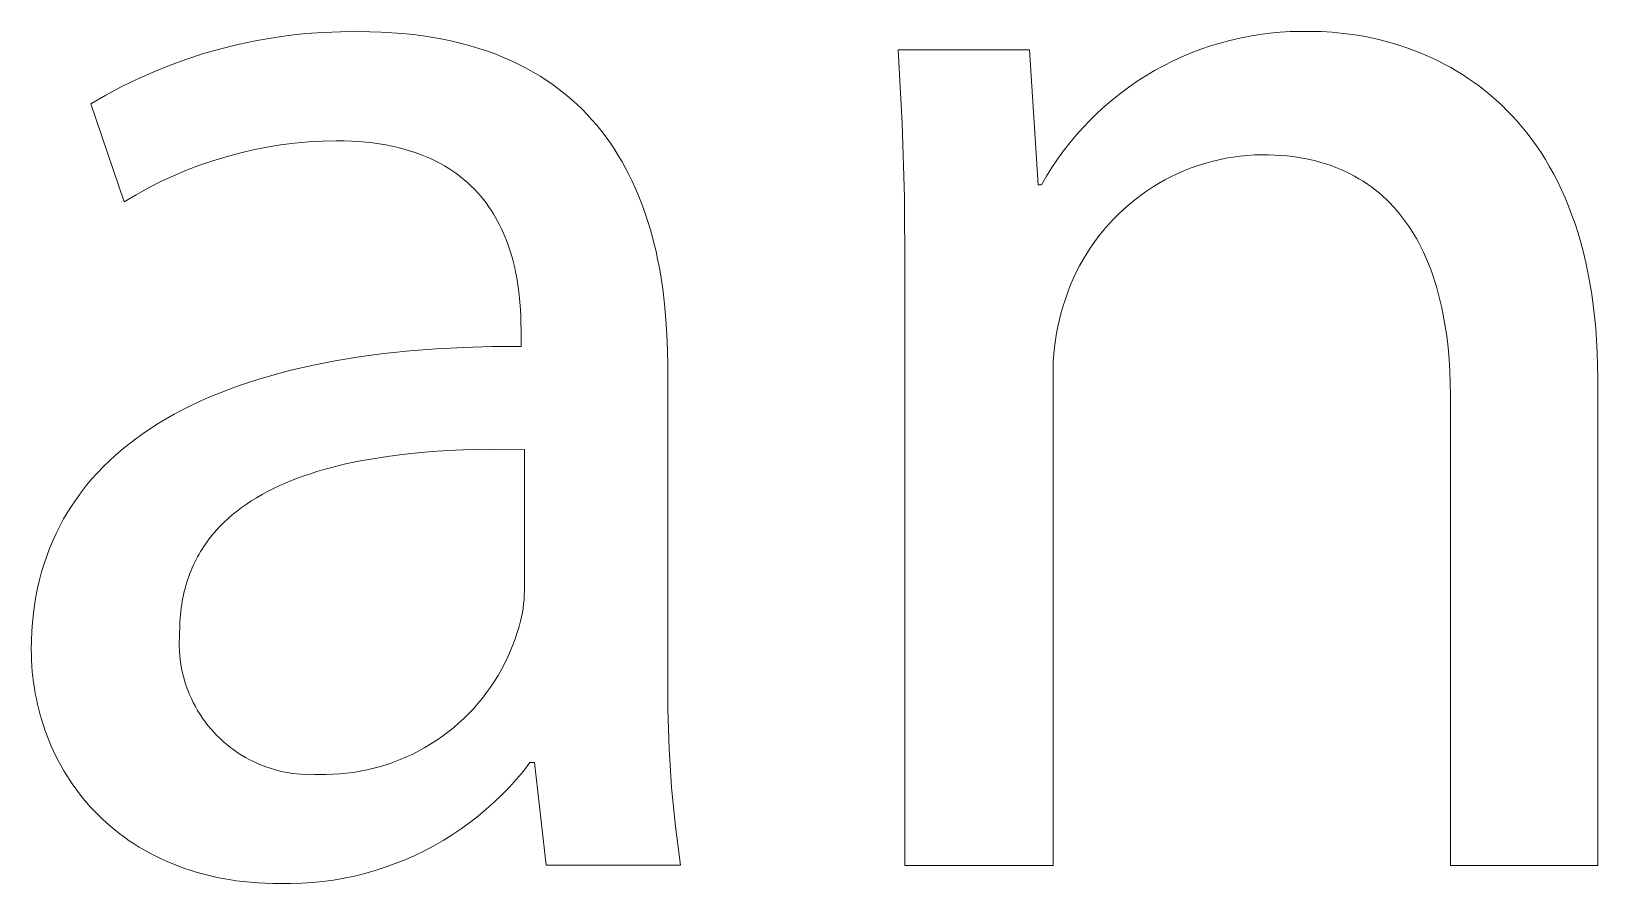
# Model space of a CAD drawing. Header units: millimetres. Extents: x 974 to 5700, y -47 to 3256.
# Drawn here: x 4790.74 to 4834.79, y 32.06 to 56 of the extents above; entities that cross this region are included whole.
import ezdxf

# ---------------------------------------------------------------- set-up
doc = ezdxf.new("R2010")
doc.units = ezdxf.units.MM
doc.header["$MEASUREMENT"] = 0
doc.layers.add('Domyślny', color=7, linetype='Continuous', true_color=0x000000)

msp = doc.modelspace()

# ---------------------------------------------------------------- linework, layer by layer
at = {"layer": 'Domyślny', "color": 18, "lineweight": 15, "true_color": 0x000000}
for p, q in [((4798.455, 55.94), (4798.947, 55.976)), ((4798.947, 55.976), (4799.44, 55.995)), ((4799.44, 55.995), (4799.933, 55.997)), ((4799.933, 55.997), (4800.257, 55.994)), ((4800.257, 55.994), (4800.573, 55.983)), ((4800.573, 55.983), (4800.881, 55.966)), ((4800.881, 55.966), (4801.183, 55.942)), ((4825.291, 55.917), (4825.574, 55.954)), ((4825.574, 55.954), (4825.859, 55.98)), ((4825.859, 55.98), (4826.145, 55.997)), ((4826.145, 55.997), (4826.431, 56.004)), ((4826.431, 56.004), (4826.717, 56.002)), ((4826.717, 56.002), (4826.867, 56)), ((4826.867, 56), (4827.019, 55.996)), ((4827.019, 55.996), (4827.173, 55.989)), ((4827.173, 55.989), (4827.329, 55.978)), ((4827.329, 55.978), (4827.488, 55.965)), ((4827.488, 55.965), (4827.648, 55.948)), ((4827.648, 55.948), (4827.809, 55.928)), ((4795.556, 55.37), (4796.03, 55.506)), ((4796.03, 55.506), (4796.508, 55.627)), ((4796.508, 55.627), (4796.99, 55.73)), ((4796.99, 55.73), (4797.476, 55.817)), ((4797.476, 55.817), (4797.964, 55.887)), ((4797.964, 55.887), (4798.455, 55.94)), ((4801.183, 55.942), (4801.476, 55.912)), ((4801.476, 55.912), (4801.762, 55.875)), ((4801.762, 55.875), (4802.042, 55.832)), ((4802.042, 55.832), (4802.314, 55.782)), ((4802.314, 55.782), (4802.578, 55.727)), ((4802.578, 55.727), (4802.836, 55.666)), ((4802.836, 55.666), (4803.087, 55.598)), ((4803.087, 55.598), (4803.331, 55.525)), ((4803.331, 55.525), (4803.569, 55.446)), ((4823.628, 55.5), (4823.899, 55.593)), ((4823.899, 55.593), (4824.172, 55.677)), ((4824.172, 55.677), (4824.449, 55.751)), ((4824.449, 55.751), (4824.727, 55.816)), ((4824.727, 55.816), (4825.008, 55.871)), ((4825.008, 55.871), (4825.291, 55.917)), ((4827.809, 55.928), (4827.972, 55.905)), ((4827.972, 55.905), (4828.137, 55.878)), ((4828.137, 55.878), (4828.303, 55.847)), ((4828.303, 55.847), (4828.47, 55.813)), ((4828.47, 55.813), (4828.637, 55.774)), ((4828.637, 55.774), (4828.806, 55.732)), ((4828.806, 55.732), (4828.974, 55.686)), ((4828.974, 55.686), (4829.144, 55.636)), ((4829.144, 55.636), (4829.314, 55.582)), ((4829.314, 55.582), (4829.483, 55.523)), ((4829.483, 55.523), (4829.653, 55.46)), ((4794.623, 55.047), (4795.087, 55.217)), ((4795.087, 55.217), (4795.556, 55.37)), ((4803.569, 55.446), (4803.8, 55.362)), ((4803.8, 55.362), (4804.024, 55.273)), ((4804.024, 55.273), (4804.241, 55.178)), ((4804.241, 55.178), (4804.453, 55.077)), ((4804.453, 55.077), (4804.657, 54.972)), ((4815.232, 53.412), (4815.117, 55.482)), ((4815.117, 55.482), (4818.816, 55.482)), ((4818.816, 55.482), (4819.052, 51.689)), ((4822.582, 55.038), (4822.837, 55.167)), ((4822.837, 55.167), (4823.097, 55.287)), ((4823.097, 55.287), (4823.361, 55.398)), ((4823.361, 55.398), (4823.628, 55.5)), ((4829.653, 55.46), (4829.823, 55.393)), ((4829.823, 55.393), (4829.992, 55.321)), ((4829.992, 55.321), (4830.161, 55.244)), ((4830.161, 55.244), (4830.329, 55.163)), ((4830.329, 55.163), (4830.496, 55.077)), ((4830.496, 55.077), (4830.662, 54.986)), ((4793.272, 54.445), (4793.716, 54.661)), ((4793.716, 54.661), (4794.166, 54.862)), ((4794.166, 54.862), (4794.623, 55.047)), ((4804.657, 54.972), (4804.856, 54.862)), ((4804.856, 54.862), (4805.049, 54.747)), ((4805.049, 54.747), (4805.235, 54.627)), ((4805.235, 54.627), (4805.415, 54.503)), ((4821.844, 54.601), (4822.085, 54.755)), ((4822.085, 54.755), (4822.331, 54.901)), ((4822.331, 54.901), (4822.582, 55.038)), ((4830.662, 54.986), (4830.828, 54.89)), ((4830.828, 54.89), (4830.992, 54.789)), ((4830.992, 54.789), (4831.154, 54.682)), ((4831.154, 54.682), (4831.315, 54.571)), ((4792.41, 53.967), (4792.837, 54.213)), ((4792.837, 54.213), (4793.272, 54.445)), ((4805.415, 54.503), (4805.59, 54.374)), ((4805.59, 54.374), (4805.758, 54.241)), ((4805.758, 54.241), (4805.921, 54.103)), ((4821.154, 54.09), (4821.378, 54.268)), ((4821.378, 54.268), (4821.608, 54.438)), ((4821.608, 54.438), (4821.844, 54.601)), ((4831.315, 54.571), (4831.475, 54.454)), ((4831.475, 54.454), (4831.632, 54.331)), ((4831.632, 54.331), (4831.788, 54.203)), ((4831.788, 54.203), (4831.941, 54.07)), ((4793.354, 51.212), (4792.41, 53.967)), ((4805.921, 54.103), (4806.078, 53.961)), ((4806.078, 53.961), (4806.23, 53.816)), ((4806.23, 53.816), (4806.376, 53.666)), ((4820.724, 53.712), (4820.936, 53.905)), ((4820.936, 53.905), (4821.154, 54.09)), ((4831.941, 54.07), (4832.092, 53.93)), ((4832.092, 53.93), (4832.24, 53.785)), ((4832.24, 53.785), (4832.386, 53.634)), ((4806.376, 53.666), (4806.516, 53.512)), ((4806.516, 53.512), (4806.651, 53.355)), ((4806.651, 53.355), (4806.781, 53.194)), ((4815.295, 51.339), (4815.232, 53.412)), ((4820.13, 53.093), (4820.321, 53.306)), ((4820.321, 53.306), (4820.519, 53.513)), ((4820.519, 53.513), (4820.724, 53.712)), ((4832.386, 53.634), (4832.529, 53.477)), ((4832.529, 53.477), (4832.67, 53.314)), ((4832.67, 53.314), (4832.807, 53.144)), ((4798.143, 52.862), (4797.753, 52.813)), ((4798.534, 52.897), (4798.143, 52.862)), ((4798.926, 52.919), (4798.534, 52.897)), ((4799.319, 52.928), (4798.926, 52.919)), ((4799.535, 52.925), (4799.319, 52.928)), ((4799.745, 52.918), (4799.535, 52.925)), ((4799.95, 52.906), (4799.745, 52.918)), ((4800.148, 52.889), (4799.95, 52.906)), ((4800.341, 52.868), (4800.148, 52.889)), ((4800.527, 52.842), (4800.341, 52.868)), ((4806.781, 53.194), (4806.906, 53.03)), ((4806.906, 53.03), (4807.025, 52.862)), ((4807.025, 52.862), (4807.14, 52.692)), ((4819.771, 52.648), (4819.947, 52.873)), ((4819.947, 52.873), (4820.13, 53.093)), ((4832.807, 53.144), (4832.941, 52.968)), ((4832.941, 52.968), (4833.071, 52.786)), ((4796.218, 52.483), (4795.842, 52.368)), ((4796.597, 52.585), (4796.218, 52.483)), ((4796.98, 52.674), (4796.597, 52.585)), ((4797.365, 52.75), (4796.98, 52.674)), ((4797.753, 52.813), (4797.365, 52.75)), ((4800.709, 52.812), (4800.527, 52.842)), ((4800.885, 52.777), (4800.709, 52.812)), ((4801.055, 52.739), (4800.885, 52.777)), ((4801.22, 52.697), (4801.055, 52.739)), ((4801.38, 52.65), (4801.22, 52.697)), ((4801.534, 52.6), (4801.38, 52.65)), ((4801.684, 52.546), (4801.534, 52.6)), ((4801.829, 52.489), (4801.684, 52.546)), ((4801.968, 52.429), (4801.829, 52.489)), ((4802.103, 52.365), (4801.968, 52.429)), ((4807.14, 52.692), (4807.249, 52.517)), ((4807.249, 52.517), (4807.354, 52.34)), ((4819.603, 52.416), (4819.771, 52.648)), ((4824.338, 52.438), (4824.139, 52.397)), ((4824.539, 52.472), (4824.338, 52.438)), ((4824.74, 52.499), (4824.539, 52.472)), ((4824.942, 52.519), (4824.74, 52.499)), ((4825.145, 52.533), (4824.942, 52.519)), ((4825.348, 52.539), (4825.145, 52.533)), ((4825.53, 52.537), (4825.348, 52.539)), ((4825.708, 52.53), (4825.53, 52.537)), ((4825.882, 52.519), (4825.708, 52.53)), ((4826.053, 52.504), (4825.882, 52.519)), ((4826.221, 52.484), (4826.053, 52.504)), ((4826.384, 52.46), (4826.221, 52.484)), ((4826.544, 52.432), (4826.384, 52.46)), ((4826.701, 52.4), (4826.544, 52.432)), ((4833.071, 52.786), (4833.198, 52.598)), ((4833.198, 52.598), (4833.321, 52.402)), ((4795.104, 52.1), (4794.742, 51.947)), ((4795.471, 52.24), (4795.104, 52.1)), ((4795.842, 52.368), (4795.471, 52.24)), ((4802.233, 52.297), (4802.103, 52.365)), ((4802.358, 52.227), (4802.233, 52.297)), ((4802.479, 52.154), (4802.358, 52.227)), ((4802.595, 52.078), (4802.479, 52.154)), ((4802.707, 51.999), (4802.595, 52.078)), ((4802.815, 51.918), (4802.707, 51.999)), ((4807.354, 52.34), (4807.454, 52.16)), ((4807.454, 52.16), (4807.549, 51.978)), ((4819.29, 51.937), (4819.442, 52.179)), ((4819.442, 52.179), (4819.603, 52.416)), ((4822.986, 52.01), (4822.802, 51.923)), ((4823.172, 52.091), (4822.986, 52.01)), ((4823.361, 52.165), (4823.172, 52.091)), ((4823.553, 52.233), (4823.361, 52.165)), ((4823.746, 52.294), (4823.553, 52.233)), ((4823.942, 52.349), (4823.746, 52.294)), ((4824.139, 52.397), (4823.942, 52.349)), ((4826.854, 52.364), (4826.701, 52.4)), ((4827.004, 52.324), (4826.854, 52.364)), ((4827.15, 52.279), (4827.004, 52.324)), ((4827.293, 52.231), (4827.15, 52.279)), ((4827.432, 52.18), (4827.293, 52.231)), ((4827.568, 52.124), (4827.432, 52.18)), ((4827.701, 52.065), (4827.568, 52.124)), ((4827.83, 52.002), (4827.701, 52.065)), ((4827.956, 51.935), (4827.83, 52.002)), ((4833.321, 52.402), (4833.441, 52.201)), ((4833.441, 52.201), (4833.556, 51.992)), ((4833.556, 51.992), (4833.667, 51.776)), ((4794.035, 51.603), (4793.691, 51.414)), ((4794.386, 51.781), (4794.035, 51.603)), ((4794.742, 51.947), (4794.386, 51.781)), ((4802.918, 51.834), (4802.815, 51.918)), ((4803.017, 51.748), (4802.918, 51.834)), ((4803.112, 51.659), (4803.017, 51.748)), ((4803.203, 51.568), (4803.112, 51.659)), ((4803.29, 51.475), (4803.203, 51.568)), ((4807.549, 51.978), (4807.64, 51.792)), ((4807.64, 51.792), (4807.726, 51.604)), ((4807.726, 51.604), (4807.807, 51.414)), ((4819.052, 51.689), (4819.146, 51.689)), ((4819.146, 51.689), (4819.29, 51.937)), ((4822.271, 51.624), (4822.102, 51.512)), ((4822.445, 51.729), (4822.271, 51.624)), ((4822.622, 51.829), (4822.445, 51.729)), ((4822.802, 51.923), (4822.622, 51.829)), ((4828.079, 51.865), (4827.956, 51.935)), ((4828.198, 51.791), (4828.079, 51.865)), ((4828.315, 51.714), (4828.198, 51.791)), ((4828.428, 51.634), (4828.315, 51.714)), ((4828.538, 51.55), (4828.428, 51.634)), ((4828.645, 51.463), (4828.538, 51.55)), ((4833.667, 51.776), (4833.774, 51.554)), ((4833.774, 51.554), (4833.877, 51.325)), ((4793.691, 51.414), (4793.354, 51.212)), ((4803.373, 51.38), (4803.29, 51.475)), ((4803.453, 51.284), (4803.373, 51.38)), ((4803.528, 51.185), (4803.453, 51.284)), ((4803.601, 51.085), (4803.528, 51.185)), ((4807.807, 51.414), (4807.884, 51.221)), ((4807.884, 51.221), (4807.957, 51.026)), ((4815.306, 49.265), (4815.295, 51.339)), ((4821.617, 51.143), (4821.464, 51.01)), ((4821.774, 51.272), (4821.617, 51.143)), ((4821.936, 51.395), (4821.774, 51.272)), ((4822.102, 51.512), (4821.936, 51.395)), ((4828.748, 51.373), (4828.645, 51.463)), ((4828.849, 51.279), (4828.748, 51.373)), ((4828.947, 51.183), (4828.849, 51.279)), ((4829.041, 51.083), (4828.947, 51.183)), ((4833.877, 51.325), (4833.975, 51.088)), ((4803.669, 50.984), (4803.601, 51.085)), ((4803.735, 50.881), (4803.669, 50.984)), ((4803.796, 50.777), (4803.735, 50.881)), ((4803.855, 50.672), (4803.796, 50.777)), ((4803.911, 50.565), (4803.855, 50.672)), ((4807.957, 51.026), (4808.026, 50.829)), ((4808.026, 50.829), (4808.09, 50.629)), ((4821.172, 50.727), (4821.034, 50.578)), ((4821.316, 50.871), (4821.172, 50.727)), ((4821.464, 51.01), (4821.316, 50.871)), ((4829.133, 50.981), (4829.041, 51.083)), ((4829.221, 50.875), (4829.133, 50.981)), ((4829.307, 50.767), (4829.221, 50.875)), ((4829.39, 50.656), (4829.307, 50.767)), ((4833.975, 51.088), (4834.068, 50.844)), ((4834.068, 50.844), (4834.156, 50.593)), ((4803.963, 50.458), (4803.911, 50.565)), ((4804.012, 50.35), (4803.963, 50.458)), ((4804.059, 50.241), (4804.012, 50.35)), ((4804.102, 50.132), (4804.059, 50.241)), ((4808.09, 50.629), (4808.151, 50.428)), ((4808.151, 50.428), (4808.207, 50.225)), ((4808.207, 50.225), (4808.26, 50.021)), ((4820.773, 50.266), (4820.651, 50.104)), ((4820.901, 50.424), (4820.773, 50.266)), ((4821.034, 50.578), (4820.901, 50.424)), ((4829.47, 50.542), (4829.39, 50.656)), ((4829.547, 50.425), (4829.47, 50.542)), ((4829.621, 50.306), (4829.547, 50.425)), ((4829.692, 50.184), (4829.621, 50.306)), ((4834.156, 50.593), (4834.24, 50.335)), ((4834.24, 50.335), (4834.318, 50.069)), ((4804.143, 50.022), (4804.102, 50.132)), ((4804.182, 49.912), (4804.143, 50.022)), ((4804.217, 49.801), (4804.182, 49.912)), ((4804.25, 49.691), (4804.217, 49.801)), ((4808.26, 50.021), (4808.309, 49.815)), ((4808.309, 49.815), (4808.354, 49.607)), ((4820.535, 49.938), (4820.424, 49.767)), ((4820.651, 50.104), (4820.535, 49.938)), ((4829.761, 50.06), (4829.692, 50.184)), ((4829.826, 49.933), (4829.761, 50.06)), ((4829.889, 49.804), (4829.826, 49.933)), ((4829.95, 49.672), (4829.889, 49.804)), ((4834.318, 50.069), (4834.39, 49.795)), ((4834.39, 49.795), (4834.457, 49.514)), ((4804.281, 49.58), (4804.25, 49.691)), ((4804.309, 49.47), (4804.281, 49.58)), ((4804.335, 49.359), (4804.309, 49.47)), ((4804.359, 49.249), (4804.335, 49.359)), ((4808.354, 49.607), (4808.395, 49.399)), ((4808.395, 49.399), (4808.433, 49.189)), ((4820.22, 49.416), (4820.128, 49.235)), ((4820.319, 49.593), (4820.22, 49.416)), ((4820.424, 49.767), (4820.319, 49.593)), ((4830.007, 49.538), (4829.95, 49.672)), ((4830.062, 49.402), (4830.007, 49.538)), ((4830.114, 49.263), (4830.062, 49.402)), ((4834.457, 49.514), (4834.519, 49.225)), ((4804.401, 49.03), (4804.359, 49.249)), ((4804.435, 48.814), (4804.401, 49.03)), ((4808.433, 49.189), (4808.498, 48.765)), ((4815.306, 32.565), (4815.306, 49.265)), ((4820.041, 49.051), (4819.961, 48.864)), ((4820.128, 49.235), (4820.041, 49.051)), ((4830.164, 49.122), (4830.114, 49.263)), ((4830.211, 48.98), (4830.164, 49.122)), ((4830.256, 48.835), (4830.211, 48.98)), ((4834.519, 49.225), (4834.574, 48.928)), ((4834.574, 48.928), (4834.624, 48.623)), ((4804.461, 48.602), (4804.435, 48.814)), ((4804.482, 48.394), (4804.461, 48.602)), ((4808.498, 48.765), (4808.55, 48.339)), ((4819.821, 48.483), (4819.76, 48.289)), ((4819.888, 48.675), (4819.821, 48.483)), ((4819.961, 48.864), (4819.888, 48.675)), ((4830.298, 48.688), (4830.256, 48.835)), ((4830.337, 48.54), (4830.298, 48.688)), ((4830.374, 48.389), (4830.337, 48.54)), ((4834.624, 48.623), (4834.668, 48.31)), ((4804.497, 48.191), (4804.482, 48.394)), ((4804.506, 47.994), (4804.497, 48.191)), ((4808.55, 48.339), (4808.589, 47.91)), ((4819.704, 48.1), (4819.653, 47.908)), ((4819.76, 48.289), (4819.704, 48.1)), ((4830.409, 48.237), (4830.374, 48.389)), ((4830.441, 48.082), (4830.409, 48.237)), ((4830.498, 47.769), (4830.441, 48.082)), ((4834.668, 48.31), (4834.705, 47.989)), ((4804.512, 47.805), (4804.506, 47.994)), ((4804.513, 47.624), (4804.512, 47.805)), ((4804.513, 47.151), (4804.513, 47.624)), ((4808.589, 47.91), (4808.616, 47.479)), ((4819.609, 47.715), (4819.571, 47.52)), ((4819.653, 47.908), (4819.609, 47.715)), ((4830.546, 47.449), (4830.498, 47.769)), ((4834.705, 47.989), (4834.736, 47.66)), ((4834.736, 47.66), (4834.76, 47.323)), ((4802.901, 47.124), (4803.696, 47.147)), ((4803.696, 47.147), (4804.513, 47.151)), ((4808.616, 47.479), (4808.632, 47.048)), ((4819.54, 47.325), (4819.515, 47.128)), ((4819.571, 47.52), (4819.54, 47.325)), ((4830.585, 47.124), (4830.546, 47.449)), ((4834.76, 47.323), (4834.777, 46.977)), ((4798.63, 46.618), (4799.282, 46.746)), ((4799.282, 46.746), (4799.958, 46.857)), ((4799.958, 46.857), (4800.658, 46.95)), ((4800.658, 46.95), (4801.382, 47.026)), ((4801.382, 47.026), (4802.13, 47.084)), ((4802.13, 47.084), (4802.901, 47.124)), ((4808.632, 47.048), (4808.637, 46.616)), ((4819.483, 46.734), (4819.477, 46.536)), ((4819.496, 46.931), (4819.483, 46.734)), ((4819.515, 47.128), (4819.496, 46.931)), ((4830.615, 46.793), (4830.585, 47.124)), ((4830.636, 46.457), (4830.615, 46.793)), ((4834.777, 46.977), (4834.788, 46.622)), ((4797.107, 46.223), (4797.399, 46.31)), ((4797.399, 46.31), (4797.698, 46.393)), ((4797.698, 46.393), (4798.002, 46.472)), ((4798.002, 46.472), (4798.63, 46.618)), ((4808.637, 46.616), (4808.637, 38.054)), ((4819.477, 46.536), (4819.477, 46.338)), ((4819.477, 46.338), (4819.477, 32.565)), ((4830.648, 46.116), (4830.636, 46.457)), ((4834.788, 46.622), (4834.792, 46.259)), ((4834.792, 46.259), (4834.792, 32.565)), ((4795.741, 45.722), (4796.001, 45.83)), ((4796.001, 45.83), (4796.268, 45.935)), ((4796.268, 45.935), (4796.542, 46.035)), ((4796.542, 46.035), (4796.821, 46.131)), ((4796.821, 46.131), (4797.107, 46.223)), ((4830.652, 45.771), (4830.648, 46.116)), ((4794.997, 45.371), (4795.238, 45.492)), ((4795.238, 45.492), (4795.486, 45.609)), ((4795.486, 45.609), (4795.741, 45.722)), ((4830.652, 32.565), (4830.652, 45.771)), ((4794.094, 44.846), (4794.31, 44.983)), ((4794.31, 44.983), (4794.532, 45.117)), ((4794.532, 45.117), (4794.761, 45.246)), ((4794.761, 45.246), (4794.997, 45.371)), ((4793.486, 44.409), (4793.682, 44.559)), ((4793.682, 44.559), (4793.885, 44.704)), ((4793.885, 44.704), (4794.094, 44.846)), ((4792.936, 43.936), (4793.113, 44.098)), ((4793.113, 44.098), (4793.296, 44.256)), ((4793.296, 44.256), (4793.486, 44.409)), ((4800.756, 44.061), (4800.343, 43.997)), ((4801.174, 44.115), (4800.756, 44.061)), ((4801.597, 44.16), (4801.174, 44.115)), ((4802.024, 44.196), (4801.597, 44.16)), ((4802.454, 44.223), (4802.024, 44.196)), ((4802.885, 44.243), (4802.454, 44.223)), ((4803.749, 44.262), (4802.885, 44.243)), ((4804.608, 44.255), (4803.749, 44.262)), ((4804.608, 40.289), (4804.608, 44.255)), ((4792.603, 43.601), (4792.766, 43.771)), ((4792.766, 43.771), (4792.936, 43.936)), ((4798.775, 43.635), (4798.59, 43.576)), ((4798.963, 43.69), (4798.775, 43.635)), ((4799.153, 43.743), (4798.963, 43.69)), ((4799.541, 43.839), (4799.153, 43.743)), ((4799.938, 43.923), (4799.541, 43.839)), ((4800.343, 43.997), (4799.938, 43.923)), ((4792.154, 43.069), (4792.297, 43.25)), ((4792.297, 43.25), (4792.447, 43.428)), ((4792.447, 43.428), (4792.603, 43.601)), ((4797.713, 43.236), (4797.548, 43.157)), ((4797.882, 43.31), (4797.713, 43.236)), ((4798.054, 43.382), (4797.882, 43.31)), ((4798.23, 43.45), (4798.054, 43.382)), ((4798.409, 43.515), (4798.23, 43.45)), ((4798.59, 43.576), (4798.409, 43.515)), ((4791.888, 42.694), (4792.017, 42.883)), ((4792.017, 42.883), (4792.154, 43.069)), ((4796.926, 42.809), (4796.781, 42.712)), ((4797.075, 42.901), (4796.926, 42.809)), ((4797.229, 42.99), (4797.075, 42.901)), ((4797.386, 43.076), (4797.229, 42.99)), ((4797.548, 43.157), (4797.386, 43.076)), ((4791.54, 42.103), (4791.649, 42.304)), ((4791.649, 42.304), (4791.765, 42.501)), ((4791.765, 42.501), (4791.888, 42.694)), ((4796.308, 42.345), (4796.245, 42.288)), ((4796.372, 42.4), (4796.308, 42.345)), ((4796.437, 42.455), (4796.372, 42.4)), ((4796.503, 42.508), (4796.437, 42.455)), ((4796.64, 42.612), (4796.503, 42.508)), ((4796.781, 42.712), (4796.64, 42.612)), ((4791.343, 41.69), (4791.438, 41.898)), ((4791.438, 41.898), (4791.54, 42.103)), ((4795.84, 41.863), (4795.787, 41.798)), ((4795.894, 41.927), (4795.84, 41.863)), ((4795.949, 41.99), (4795.894, 41.927)), ((4796.006, 42.052), (4795.949, 41.99)), ((4796.064, 42.112), (4796.006, 42.052)), ((4796.123, 42.172), (4796.064, 42.112)), ((4796.183, 42.23), (4796.123, 42.172)), ((4796.245, 42.288), (4796.183, 42.23)), ((4791.173, 41.261), (4791.254, 41.478)), ((4791.254, 41.478), (4791.343, 41.69)), ((4795.545, 41.458), (4795.501, 41.386)), ((4795.591, 41.528), (4795.545, 41.458)), ((4795.638, 41.597), (4795.591, 41.528)), ((4795.686, 41.665), (4795.638, 41.597)), ((4795.736, 41.732), (4795.686, 41.665)), ((4795.787, 41.798), (4795.736, 41.732)), ((4791.031, 40.818), (4791.098, 41.041)), ((4791.098, 41.041), (4791.173, 41.261)), ((4795.302, 41.012), (4795.267, 40.933)), ((4795.339, 41.089), (4795.302, 41.012)), ((4795.377, 41.165), (4795.339, 41.089)), ((4795.417, 41.24), (4795.377, 41.165)), ((4795.458, 41.313), (4795.417, 41.24)), ((4795.501, 41.386), (4795.458, 41.313)), ((4790.917, 40.359), (4790.97, 40.59)), ((4790.97, 40.59), (4791.031, 40.818)), ((4795.142, 40.608), (4795.115, 40.523)), ((4795.171, 40.691), (4795.142, 40.608)), ((4795.202, 40.773), (4795.171, 40.691)), ((4795.234, 40.854), (4795.202, 40.773)), ((4795.267, 40.933), (4795.234, 40.854)), ((4790.831, 39.885), (4790.87, 40.124)), ((4790.87, 40.124), (4790.917, 40.359)), ((4795.023, 40.174), (4795.004, 40.083)), ((4795.043, 40.263), (4795.023, 40.174)), ((4795.065, 40.351), (4795.043, 40.263)), ((4795.089, 40.438), (4795.065, 40.351)), ((4795.115, 40.523), (4795.089, 40.438)), ((4804.597, 40.043), (4804.604, 40.166)), ((4804.604, 40.166), (4804.608, 40.289)), ((4790.799, 39.643), (4790.831, 39.885)), ((4794.945, 39.709), (4794.935, 39.612)), ((4794.957, 39.804), (4794.945, 39.709)), ((4794.971, 39.899), (4794.957, 39.804)), ((4794.986, 39.992), (4794.971, 39.899)), ((4795.004, 40.083), (4794.986, 39.992)), ((4804.528, 39.556), (4804.551, 39.677)), ((4804.551, 39.677), (4804.57, 39.799)), ((4804.57, 39.799), (4804.585, 39.921)), ((4804.585, 39.921), (4804.597, 40.043)), ((4790.756, 39.147), (4790.774, 39.397)), ((4790.774, 39.397), (4790.799, 39.643)), ((4794.913, 39.212), (4794.912, 39.108)), ((4794.916, 39.314), (4794.913, 39.212)), ((4794.921, 39.415), (4794.916, 39.314)), ((4794.927, 39.514), (4794.921, 39.415)), ((4794.935, 39.612), (4794.927, 39.514)), ((4804.436, 39.199), (4804.47, 39.317)), ((4804.47, 39.317), (4804.501, 39.436)), ((4804.501, 39.436), (4804.528, 39.556)), ((4790.741, 38.636), (4790.745, 38.893)), ((4790.745, 38.893), (4790.756, 39.147)), ((4794.904, 38.982), (4794.9, 38.855)), ((4794.9, 38.855), (4794.901, 38.728)), ((4794.912, 39.108), (4794.904, 38.982)), ((4804.217, 38.603), (4804.29, 38.784)), ((4804.29, 38.784), (4804.356, 38.967)), ((4804.356, 38.967), (4804.398, 39.082)), ((4804.398, 39.082), (4804.436, 39.199)), ((4790.743, 38.481), (4790.741, 38.636)), ((4790.748, 38.325), (4790.743, 38.481)), ((4790.757, 38.17), (4790.748, 38.325)), ((4794.901, 38.728), (4794.906, 38.602)), ((4794.906, 38.602), (4794.915, 38.475)), ((4794.915, 38.475), (4794.929, 38.349)), ((4794.929, 38.349), (4794.946, 38.224)), ((4804.054, 38.25), (4804.139, 38.425)), ((4804.139, 38.425), (4804.217, 38.603)), ((4790.769, 38.015), (4790.757, 38.17)), ((4790.785, 37.861), (4790.769, 38.015)), ((4794.946, 38.224), (4794.969, 38.099)), ((4794.969, 38.099), (4794.995, 37.975)), ((4794.995, 37.975), (4795.026, 37.852)), ((4803.765, 37.743), (4803.867, 37.909)), ((4803.867, 37.909), (4803.964, 38.078)), ((4803.964, 38.078), (4804.054, 38.25)), ((4808.637, 38.054), (4808.639, 36.955)), ((4790.804, 37.706), (4790.785, 37.861)), ((4790.826, 37.553), (4790.804, 37.706)), ((4790.852, 37.4), (4790.826, 37.553)), ((4795.026, 37.852), (4795.061, 37.73)), ((4795.061, 37.73), (4795.1, 37.61)), ((4795.1, 37.61), (4795.143, 37.491)), ((4795.143, 37.491), (4795.19, 37.373)), ((4803.544, 37.423), (4803.658, 37.581)), ((4803.658, 37.581), (4803.765, 37.743)), ((4790.882, 37.248), (4790.852, 37.4)), ((4790.915, 37.096), (4790.882, 37.248)), ((4790.951, 36.946), (4790.915, 37.096)), ((4795.19, 37.373), (4795.242, 37.257)), ((4795.242, 37.257), (4795.297, 37.143)), ((4795.297, 37.143), (4795.356, 37.031)), ((4795.356, 37.031), (4795.419, 36.921)), ((4803.173, 36.972), (4803.302, 37.118)), ((4803.302, 37.118), (4803.426, 37.268)), ((4803.426, 37.268), (4803.544, 37.423)), ((4790.991, 36.796), (4790.951, 36.946)), ((4791.034, 36.647), (4790.991, 36.796)), ((4791.081, 36.499), (4791.034, 36.647)), ((4795.419, 36.921), (4795.486, 36.813)), ((4795.486, 36.813), (4795.556, 36.708)), ((4795.556, 36.708), (4795.63, 36.605)), ((4795.63, 36.605), (4795.708, 36.504)), ((4802.61, 36.435), (4802.758, 36.562)), ((4802.758, 36.562), (4802.901, 36.694)), ((4802.901, 36.694), (4803.039, 36.831)), ((4803.039, 36.831), (4803.173, 36.972)), ((4808.639, 36.955), (4808.676, 35.856)), ((4791.131, 36.353), (4791.081, 36.499)), ((4791.185, 36.207), (4791.131, 36.353)), ((4791.242, 36.063), (4791.185, 36.207)), ((4795.708, 36.504), (4795.788, 36.407)), ((4795.788, 36.407), (4795.873, 36.312)), ((4795.873, 36.312), (4795.96, 36.22)), ((4795.96, 36.22), (4796.05, 36.131)), ((4796.05, 36.131), (4796.144, 36.045)), ((4802.143, 36.086), (4802.303, 36.197)), ((4802.303, 36.197), (4802.458, 36.314)), ((4802.458, 36.314), (4802.61, 36.435)), ((4791.302, 35.92), (4791.242, 36.063)), ((4791.366, 35.779), (4791.302, 35.92)), ((4791.434, 35.639), (4791.366, 35.779)), ((4796.144, 36.045), (4796.24, 35.963)), ((4796.24, 35.963), (4796.339, 35.884)), ((4796.339, 35.884), (4796.441, 35.809)), ((4796.441, 35.809), (4796.545, 35.736)), ((4796.545, 35.736), (4796.652, 35.668)), ((4801.292, 35.616), (4801.468, 35.698)), ((4801.468, 35.698), (4801.642, 35.787)), ((4801.642, 35.787), (4801.812, 35.881)), ((4801.812, 35.881), (4801.979, 35.981)), ((4801.979, 35.981), (4802.143, 36.086)), ((4808.676, 35.856), (4808.748, 34.76)), ((4791.504, 35.5), (4791.434, 35.639)), ((4791.579, 35.363), (4791.504, 35.5)), ((4791.656, 35.228), (4791.579, 35.363)), ((4796.652, 35.668), (4796.761, 35.603)), ((4796.761, 35.603), (4796.872, 35.542)), ((4796.872, 35.542), (4796.985, 35.485)), ((4796.985, 35.485), (4797.1, 35.432)), ((4797.1, 35.432), (4797.217, 35.383)), ((4797.217, 35.383), (4797.336, 35.338)), ((4797.336, 35.338), (4797.456, 35.297)), ((4797.456, 35.297), (4797.577, 35.26)), ((4797.577, 35.26), (4797.699, 35.227)), ((4799.993, 35.216), (4800.184, 35.254)), ((4800.184, 35.254), (4800.374, 35.298)), ((4800.374, 35.298), (4800.562, 35.349)), ((4800.562, 35.349), (4800.748, 35.406)), ((4800.748, 35.406), (4800.931, 35.47)), ((4800.931, 35.47), (4801.113, 35.54)), ((4801.113, 35.54), (4801.292, 35.616)), ((4804.765, 35.457), (4804.58, 35.221)), ((4804.891, 35.457), (4804.765, 35.457)), ((4805.222, 32.576), (4804.891, 35.457)), ((4791.737, 35.095), (4791.656, 35.228)), ((4791.822, 34.964), (4791.737, 35.095)), ((4791.909, 34.834), (4791.822, 34.964)), ((4792.001, 34.707), (4791.909, 34.834)), ((4797.699, 35.227), (4797.823, 35.199)), ((4797.823, 35.199), (4797.947, 35.175)), ((4797.947, 35.175), (4798.073, 35.155)), ((4798.073, 35.155), (4798.198, 35.139)), ((4798.198, 35.139), (4798.325, 35.128)), ((4798.325, 35.128), (4798.451, 35.121)), ((4798.451, 35.121), (4798.578, 35.118)), ((4798.578, 35.118), (4798.705, 35.12)), ((4798.705, 35.12), (4798.831, 35.126)), ((4798.831, 35.126), (4799.026, 35.125)), ((4799.026, 35.125), (4799.22, 35.129)), ((4799.22, 35.129), (4799.415, 35.141)), ((4799.415, 35.141), (4799.608, 35.159)), ((4799.608, 35.159), (4799.801, 35.184)), ((4799.801, 35.184), (4799.993, 35.216)), ((4804.386, 34.992), (4804.185, 34.77)), ((4804.58, 35.221), (4804.386, 34.992)), ((4792.095, 34.581), (4792.001, 34.707)), ((4792.193, 34.458), (4792.095, 34.581)), ((4792.295, 34.337), (4792.193, 34.458)), ((4803.976, 34.555), (4803.76, 34.347)), ((4804.185, 34.77), (4803.976, 34.555)), ((4808.748, 34.76), (4808.856, 33.666)), ((4792.4, 34.218), (4792.295, 34.337)), ((4792.508, 34.101), (4792.4, 34.218)), ((4792.62, 33.987), (4792.508, 34.101)), ((4792.735, 33.876), (4792.62, 33.987)), ((4803.306, 33.955), (4803.069, 33.772)), ((4803.536, 34.147), (4803.306, 33.955)), ((4803.76, 34.347), (4803.536, 34.147)), ((4792.853, 33.767), (4792.735, 33.876)), ((4792.975, 33.66), (4792.853, 33.767)), ((4793.1, 33.557), (4792.975, 33.66)), ((4793.228, 33.456), (4793.1, 33.557)), ((4802.826, 33.596), (4802.577, 33.429)), ((4803.069, 33.772), (4802.826, 33.596)), ((4808.856, 33.666), (4808.999, 32.576)), ((4793.36, 33.358), (4793.228, 33.456)), ((4793.496, 33.263), (4793.36, 33.358)), ((4793.634, 33.171), (4793.496, 33.263)), ((4793.776, 33.082), (4793.634, 33.171)), ((4793.922, 32.997), (4793.776, 33.082)), ((4802.062, 33.122), (4801.797, 32.982)), ((4802.322, 33.271), (4802.062, 33.122)), ((4802.577, 33.429), (4802.322, 33.271)), ((4794.07, 32.914), (4793.922, 32.997)), ((4794.222, 32.835), (4794.07, 32.914)), ((4794.378, 32.759), (4794.222, 32.835)), ((4794.537, 32.687), (4794.378, 32.759)), ((4794.699, 32.618), (4794.537, 32.687)), ((4794.864, 32.553), (4794.699, 32.618)), ((4800.975, 32.618), (4800.693, 32.517)), ((4801.253, 32.73), (4800.975, 32.618)), ((4801.527, 32.851), (4801.253, 32.73)), ((4801.797, 32.982), (4801.527, 32.851)), ((4795.033, 32.491), (4794.864, 32.553)), ((4795.205, 32.434), (4795.033, 32.491)), ((4795.381, 32.38), (4795.205, 32.434)), ((4795.559, 32.33), (4795.381, 32.38)), ((4795.742, 32.284), (4795.559, 32.33)), ((4795.927, 32.241), (4795.742, 32.284)), ((4796.116, 32.204), (4795.927, 32.241)), ((4796.308, 32.17), (4796.116, 32.204)), ((4796.503, 32.14), (4796.308, 32.17)), ((4799.239, 32.158), (4798.942, 32.117)), ((4799.535, 32.209), (4799.239, 32.158)), ((4799.828, 32.271), (4799.535, 32.209)), ((4800.119, 32.343), (4799.828, 32.271)), ((4800.407, 32.425), (4800.119, 32.343)), ((4800.693, 32.517), (4800.407, 32.425)), ((4808.999, 32.576), (4805.222, 32.576)), ((4819.477, 32.565), (4815.306, 32.565)), ((4834.792, 32.565), (4830.652, 32.565)), ((4796.702, 32.115), (4796.503, 32.14)), ((4796.904, 32.094), (4796.702, 32.115)), ((4797.109, 32.078), (4796.904, 32.094)), ((4797.318, 32.067), (4797.109, 32.078)), ((4797.53, 32.059), (4797.318, 32.067)), ((4797.745, 32.057), (4797.53, 32.059)), ((4798.045, 32.056), (4797.745, 32.057)), ((4798.345, 32.066), (4798.045, 32.056)), ((4798.644, 32.086), (4798.345, 32.066)), ((4798.942, 32.117), (4798.644, 32.086))]:
    msp.add_line(p, q, dxfattribs=at)

doc.saveas('drawing.dxf')
